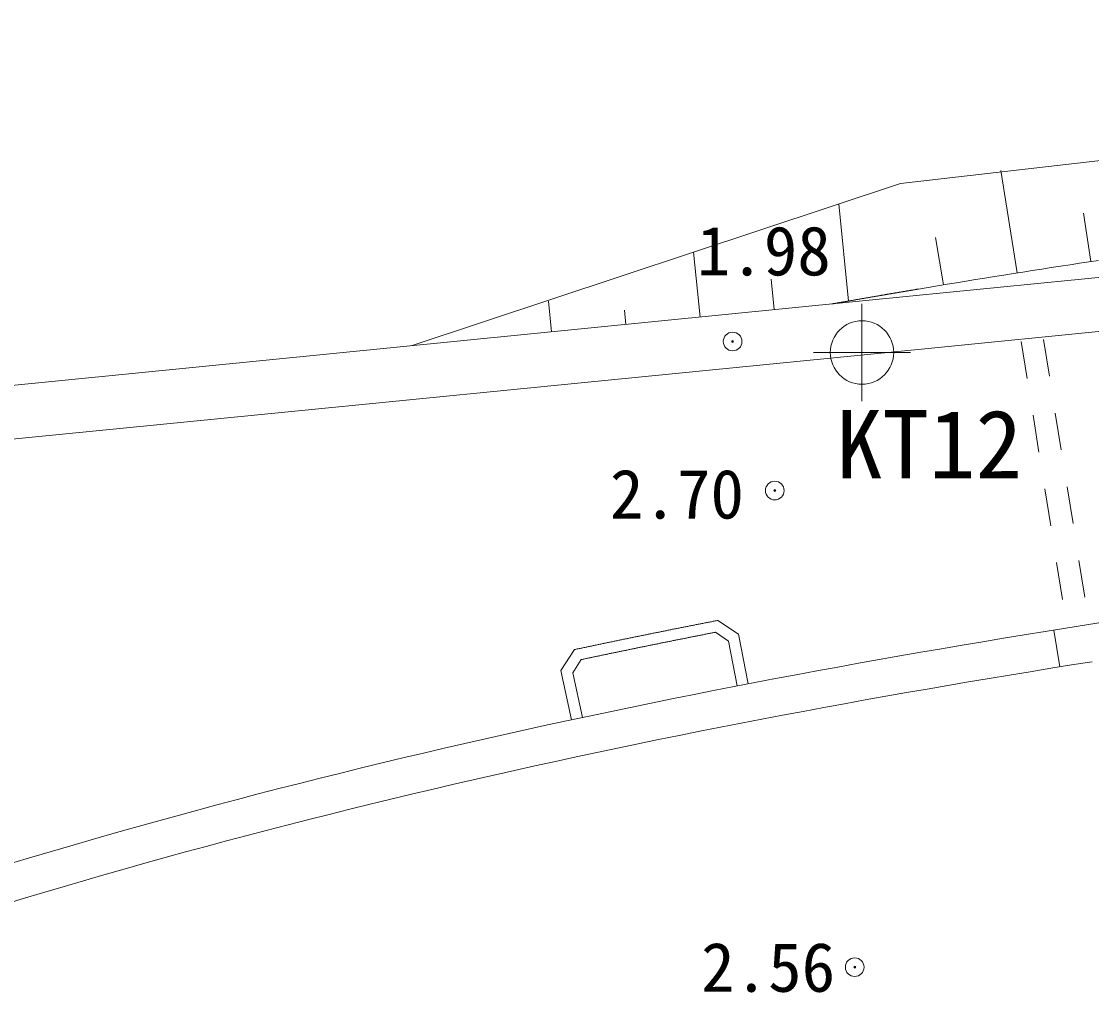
# Model space of a CAD drawing. Units: millimetres, scale not verified. Extents: x -75890393 to -75489893, y -146986278 to -146709278.
# Drawn here: x -75777237 to -75762893, y -146786831 to -146773814 of the extents above; entities that cross this region are included whole.
import ezdxf
from ezdxf.enums import TextEntityAlignment as Align

# ---------------------------------------------------------------- set-up
doc = ezdxf.new("R2010")
doc.units = ezdxf.units.MM
doc.header["$LTSCALE"] = 500
doc.header["$PDMODE"] = 32
doc.header["$PDSIZE"] = 250
doc.linetypes.add('USER3', pattern=[3, 2, -1])
doc.linetypes.add('USER6', pattern=[2, 1, -1])
doc.layers.add('S-SUV', color=171, linetype='Continuous', lineweight=13)
doc.layers.add('S-SUV-SRVR', color=4, linetype='Continuous', lineweight=13)
doc.styles.add('ＭＳ ゴシック', font='')
doc.styles.get('ＭＳ ゴシック').set_extended_font_data('MS Gothic')

msp = doc.modelspace()

# ---------------------------------------------------------------- linework, layer by layer
at = {"layer": 'S-SUV'}
for p, q in [((-75765452.9, -146775985.1), (-75746469.4, -146773814.1)), ((-75765200.9, -146777484.6), (-75746293.4, -146775600.6)), ((-75763890.4, -146777185.6), (-75764108.4, -146775811.1)), ((-75771999.9, -146778159.1), (-75765452.9, -146775985.1)), ((-75766153.4, -146777562.1), (-75766281.9, -146776260.1)), ((-75765081.9, -146778196.6), (-75746222.9, -146776317.1)), ((-75762902.4, -146777032.1), (-75763001.4, -146776382.1)), ((-75764878.9, -146777345.6), (-75764983.4, -146776712.1)), ((-75768141.9, -146777776.6), (-75768227.9, -146776906.6)), ((-75767146.9, -146777677.6), (-75767187.4, -146777268.1)), ((-75814514, -146782392.2), (-75765200.9, -146777484.6)), ((-75770132.4, -146777973.6), (-75770172.9, -146777562.1)), ((-75769137.4, -146777875.1), (-75769155.9, -146777684.6)), ((-75813912.4, -146783039.7), (-75765081.9, -146778196.6)), ((-75767901.4, -146781842.1), (-75767623.9, -146782029.1)), ((-75767933.9, -146782001.6), (-75767759.4, -146782118.6)), ((-75763399.4, -146781972.1), (-75763320.4, -146782465.6)), ((-75767643.4, -146782721.1), (-75767759.4, -146782118.6)), ((-75767496.4, -146782692.6), (-75767623.9, -146782029.1)), ((-75770007.4, -146782514.6), (-75769825.4, -146782233.6)), ((-75769847.9, -146782543.6), (-75769733.4, -146782367.6)), ((-75770007.4, -146782514.6), (-75769865.4, -146783175.1)), ((-75769847.9, -146782543.6), (-75769718.9, -146783143.6))]:
    msp.add_line(p, q, dxfattribs=at)
at = {"layer": 'S-SUV', "linetype": 'USER6'}
for p, q in [((-75763836.9, -146778106.1), (-75763221.9, -146781943.1)), ((-75763537.9, -146778076.6), (-75762925.4, -146781895.6))]:
    msp.add_line(p, q, dxfattribs=at)
at = {"layer": 'S-SUV', "linetype": 'USER3'}
for p, q in [((-75763161.4, -146782440.1), (-75763437.9, -146782484.6)), ((-75762884.4, -146782396.6), (-75763161.4, -146782440.1)), ((-75763991.9, -146782574.6), (-75764268.4, -146782620.6)), ((-75763714.9, -146782529.6), (-75763991.9, -146782574.6)), ((-75763437.9, -146782484.6), (-75763714.9, -146782529.6)), ((-75764822.4, -146782714.6), (-75765098.9, -146782762.1)), ((-75764545.4, -146782667.6), (-75764822.4, -146782714.6)), ((-75764268.4, -146782620.6), (-75764545.4, -146782667.6)), ((-75765652.9, -146782859.6), (-75765929.4, -146782909.1)), ((-75765375.9, -146782810.6), (-75765652.9, -146782859.6)), ((-75765098.9, -146782762.1), (-75765375.9, -146782810.6)), ((-75766482.9, -146783010.1), (-75766759.9, -146783061.6)), ((-75766206.4, -146782959.6), (-75766482.9, -146783010.1)), ((-75765929.4, -146782909.1), (-75766206.4, -146782959.6)), ((-75767036.4, -146783114.1), (-75767313.4, -146783166.6)), ((-75766759.9, -146783061.6), (-75767036.4, -146783114.1)), ((-75767866.4, -146783274.1), (-75768142.9, -146783329.1)), ((-75767589.9, -146783220.1), (-75767866.4, -146783274.1)), ((-75767313.4, -146783166.6), (-75767589.9, -146783220.1)), ((-75768696.4, -146783440.6), (-75768972.9, -146783497.6)), ((-75768419.9, -146783384.6), (-75768696.4, -146783440.6)), ((-75768142.9, -146783329.1), (-75768419.9, -146783384.6)), ((-75769248.9, -146783555.1), (-75769525.4, -146783613.6)), ((-75768972.9, -146783497.6), (-75769248.9, -146783555.1)), ((-75770077.9, -146783732.6), (-75770354.4, -146783793.1)), ((-75769801.9, -146783672.6), (-75770077.9, -146783732.6)), ((-75769525.4, -146783613.6), (-75769801.9, -146783672.6)), ((-75770630.4, -146783854.6), (-75770906.4, -146783916.6)), ((-75770354.4, -146783793.1), (-75770630.4, -146783854.6)), ((-75771182.4, -146783979.6), (-75771458.4, -146784043.1)), ((-75770906.4, -146783916.6), (-75771182.4, -146783979.6)), ((-75771734.4, -146784107.6), (-75772009.9, -146784173.1)), ((-75771458.4, -146784043.1), (-75771734.4, -146784107.6)), ((-75772560.9, -146784306.1), (-75772836.4, -146784373.6)), ((-75772285.4, -146784239.1), (-75772560.9, -146784306.1)), ((-75772009.9, -146784173.1), (-75772285.4, -146784239.1)), ((-75773111.9, -146784442.1), (-75773386.9, -146784511.6)), ((-75772836.4, -146784373.6), (-75773111.9, -146784442.1)), ((-75773662.4, -146784581.6), (-75773937.4, -146784653.1)), ((-75773386.9, -146784511.6), (-75773662.4, -146784581.6)), ((-75774211.9, -146784725.1), (-75774486.9, -146784797.6)), ((-75773937.4, -146784653.1), (-75774211.9, -146784725.1)), ((-75774761.4, -146784871.6), (-75775035.9, -146784946.1)), ((-75774486.9, -146784797.6), (-75774761.4, -146784871.6)), ((-75775310.4, -146785021.6), (-75775584.4, -146785098.1)), ((-75775035.9, -146784946.1), (-75775310.4, -146785021.6)), ((-75775584.4, -146785098.1), (-75775858.4, -146785175.6)), ((-75776132.4, -146785253.6), (-75776405.9, -146785333.1)), ((-75775858.4, -146785175.6), (-75776132.4, -146785253.6)), ((-75776679.4, -146785413.1), (-75776952.9, -146785494.1)), ((-75776405.9, -146785333.1), (-75776679.4, -146785413.1)), ((-75777225.9, -146785576.1), (-75777498.9, -146785659.1)), ((-75776952.9, -146785494.1), (-75777225.9, -146785576.1))]:
    msp.add_line(p, q, dxfattribs=at)
at = {"layer": 'S-SUV'}
for points in [[(-75762802.4, -146777017.1), (-75762928.9, -146777036.1), (-75763055.4, -146777055.6), (-75763181.9, -146777075.1), (-75763308.4, -146777094.6), (-75763434.9, -146777114.1), (-75763561.9, -146777134.1), (-75763688.4, -146777153.6), (-75763815.4, -146777173.6), (-75763941.9, -146777193.6), (-75764068.9, -146777214.1), (-75764195.4, -146777234.1), (-75764322.4, -146777254.6), (-75764449.4, -146777275.1), (-75764576.4, -146777296.1), (-75764703.4, -146777316.6), (-75764830.4, -146777337.6), (-75764957.4, -146777358.6), (-75765084.4, -146777379.6), (-75765211.4, -146777401.1)], [(-75765211.4, -146777401.1), (-75765218.9, -146777402.1), (-75765226.9, -146777403.6), (-75765234.4, -146777405.1), (-75765241.9, -146777406.1), (-75765249.9, -146777407.6), (-75765257.4, -146777408.6), (-75765264.9, -146777410.1), (-75765272.4, -146777411.1), (-75765280.4, -146777412.6), (-75765287.9, -146777414.1), (-75765295.4, -146777415.1), (-75765303.4, -146777416.6), (-75765310.9, -146777417.6), (-75765318.4, -146777419.1), (-75765325.9, -146777420.1), (-75765333.9, -146777421.6), (-75765341.4, -146777423.1), (-75765348.9, -146777424.1), (-75765356.9, -146777425.6), (-75765364.4, -146777426.6), (-75765371.9, -146777428.1), (-75765379.4, -146777429.6), (-75765387.4, -146777430.6), (-75765394.9, -146777432.1), (-75765402.4, -146777433.1), (-75765410.4, -146777434.6), (-75765417.9, -146777435.6), (-75765425.4, -146777437.1), (-75765433.4, -146777438.6), (-75765440.9, -146777439.6), (-75765448.4, -146777441.1), (-75765455.9, -146777442.1), (-75765463.9, -146777443.6), (-75765471.4, -146777445.1), (-75765478.9, -146777446.1), (-75765486.9, -146777447.6), (-75765494.4, -146777448.6), (-75765501.9, -146777450.1), (-75765509.4, -146777451.6), (-75765517.4, -146777452.6), (-75765524.9, -146777454.1), (-75765532.4, -146777455.1), (-75765540.4, -146777456.6), (-75765547.9, -146777458.1), (-75765555.4, -146777459.1), (-75765562.9, -146777460.6), (-75765570.9, -146777461.6), (-75765578.4, -146777463.1), (-75765585.9, -146777464.6), (-75765593.9, -146777465.6), (-75765601.4, -146777467.1), (-75765608.9, -146777468.1), (-75765616.9, -146777469.6), (-75765624.4, -146777471.1), (-75765631.9, -146777472.1), (-75765639.4, -146777473.6), (-75765647.4, -146777475.1), (-75765654.9, -146777476.1), (-75765662.4, -146777477.6), (-75765670.4, -146777478.6), (-75765677.9, -146777480.1), (-75765685.4, -146777481.6), (-75765693.4, -146777482.6), (-75765700.9, -146777484.1), (-75765708.4, -146777485.1), (-75765715.9, -146777486.6), (-75765723.9, -146777488.1), (-75765731.4, -146777489.1), (-75765738.9, -146777490.6), (-75765746.9, -146777492.1), (-75765754.4, -146777493.1), (-75765761.9, -146777494.6), (-75765769.9, -146777495.6), (-75765777.4, -146777497.1), (-75765784.9, -146777498.6), (-75765792.4, -146777499.6), (-75765800.4, -146777501.1), (-75765807.9, -146777502.6), (-75765815.4, -146777503.6), (-75765823.4, -146777505.1), (-75765830.9, -146777506.6), (-75765838.4, -146777507.6), (-75765846.4, -146777509.1), (-75765853.9, -146777510.1), (-75765861.4, -146777511.6), (-75765868.9, -146777513.1), (-75765876.9, -146777514.1), (-75765884.4, -146777515.6), (-75765891.9, -146777517.1), (-75765899.9, -146777518.1), (-75765907.4, -146777519.6), (-75765914.9, -146777521.1), (-75765922.9, -146777522.1), (-75765930.4, -146777523.6), (-75765937.9, -146777525.1), (-75765945.9, -146777526.1), (-75765953.4, -146777527.6), (-75765960.9, -146777528.6), (-75765968.4, -146777530.1), (-75765976.4, -146777531.6), (-75765983.9, -146777532.6), (-75765991.4, -146777534.1), (-75765999.4, -146777535.6), (-75766006.9, -146777536.6), (-75766014.4, -146777538.1), (-75766022.4, -146777539.6), (-75766029.9, -146777540.6), (-75766037.4, -146777542.1), (-75766045.4, -146777543.6), (-75766052.9, -146777544.6), (-75766060.4, -146777546.1), (-75766067.9, -146777547.6), (-75766075.9, -146777548.6), (-75766083.4, -146777550.1), (-75766090.9, -146777551.6), (-75766098.9, -146777552.6), (-75766106.4, -146777554.1), (-75766113.9, -146777555.6), (-75766121.9, -146777556.6), (-75766129.4, -146777558.1), (-75766136.9, -146777559.6), (-75766144.9, -146777560.6), (-75766152.4, -146777562.1), (-75766159.9, -146777563.6), (-75766167.4, -146777564.6), (-75766175.4, -146777566.1), (-75766182.9, -146777567.6), (-75766190.4, -146777568.6), (-75766198.4, -146777570.1), (-75766205.9, -146777571.6), (-75766213.4, -146777573.1), (-75766221.4, -146777574.1), (-75766228.9, -146777575.6), (-75766236.4, -146777577.1), (-75766244.4, -146777578.1), (-75766251.9, -146777579.6), (-75766259.4, -146777581.1), (-75766267.4, -146777582.1), (-75766274.9, -146777583.6), (-75766282.4, -146777585.1), (-75766290.4, -146777586.1), (-75766297.9, -146777587.6), (-75766305.4, -146777589.1), (-75766312.9, -146777590.1), (-75766320.9, -146777591.6), (-75766328.4, -146777593.1), (-75766335.9, -146777594.6), (-75766343.9, -146777595.6), (-75766351.4, -146777597.1), (-75766358.9, -146777598.6), (-75766366.9, -146777599.6), (-75766374.4, -146777601.1)], [(-75762684.4, -146781859.1), (-75762962.4, -146781902.6), (-75763239.9, -146781946.6), (-75763517.9, -146781991.1), (-75763795.4, -146782036.1), (-75764073.4, -146782081.6), (-75764350.9, -146782127.6), (-75764628.9, -146782174.6), (-75764906.9, -146782221.6), (-75765184.4, -146782269.6), (-75765462.4, -146782318.1), (-75765740.4, -146782367.6), (-75766017.9, -146782417.1), (-75766295.9, -146782467.6), (-75766573.9, -146782518.6), (-75766851.9, -146782570.1), (-75767129.4, -146782622.6), (-75767407.4, -146782675.6), (-75767685.4, -146782729.1), (-75767962.9, -146782783.6), (-75768240.9, -146782838.6), (-75768518.9, -146782894.6), (-75768796.4, -146782951.1), (-75769073.9, -146783008.1), (-75769351.9, -146783066.1), (-75769629.4, -146783124.6), (-75769906.9, -146783184.1), (-75770184.4, -146783244.1), (-75770461.9, -146783305.1), (-75770739.4, -146783366.6), (-75771016.9, -146783429.1), (-75771294.4, -146783492.1), (-75771571.4, -146783556.1), (-75771848.9, -146783621.1), (-75772125.9, -146783686.6), (-75772402.9, -146783753.1), (-75772679.9, -146783820.1), (-75772956.9, -146783888.1), (-75773233.4, -146783957.1), (-75773509.9, -146784027.1), (-75773786.9, -146784097.6), (-75774063.4, -146784169.1), (-75774339.4, -146784241.6), (-75774615.9, -146784314.6), (-75774891.9, -146784389.1), (-75775167.9, -146784464.1), (-75775443.9, -146784540.1), (-75775719.4, -146784616.6), (-75775994.9, -146784694.6), (-75776270.4, -146784773.1), (-75776545.9, -146784853.1), (-75776820.9, -146784933.6), (-75777095.9, -146785015.1), (-75777370.4, -146785097.6)], [(-75767901.4, -146781842.1), (-75767913.9, -146781844.6), (-75767926.9, -146781847.1), (-75767939.4, -146781849.6), (-75767951.9, -146781852.1), (-75767964.9, -146781854.6), (-75767977.4, -146781857.1), (-75767989.9, -146781859.6), (-75768002.9, -146781862.1), (-75768015.4, -146781864.6), (-75768027.9, -146781867.1), (-75768040.4, -146781869.6), (-75768053.4, -146781872.1), (-75768065.9, -146781874.6), (-75768078.4, -146781877.1), (-75768091.4, -146781879.6), (-75768103.9, -146781882.1), (-75768116.4, -146781884.1), (-75768129.4, -146781886.6), (-75768141.9, -146781889.1), (-75768154.4, -146781891.6), (-75768167.4, -146781894.1), (-75768179.9, -146781896.6), (-75768192.4, -146781899.1), (-75768205.4, -146781901.6), (-75768217.9, -146781904.1), (-75768230.4, -146781906.6), (-75768243.4, -146781909.1), (-75768255.9, -146781911.6), (-75768268.4, -146781914.1), (-75768281.4, -146781916.6), (-75768293.9, -146781919.1), (-75768306.4, -146781922.1), (-75768318.9, -146781924.6), (-75768331.9, -146781927.1), (-75768344.4, -146781929.6), (-75768356.9, -146781932.1), (-75768369.9, -146781934.6), (-75768382.4, -146781937.1), (-75768394.9, -146781939.6), (-75768407.9, -146781942.1), (-75768420.4, -146781944.6), (-75768432.9, -146781947.1), (-75768445.9, -146781949.6), (-75768458.4, -146781952.1), (-75768470.9, -146781954.6), (-75768483.9, -146781957.1), (-75768496.4, -146781959.6), (-75768508.9, -146781962.1), (-75768521.9, -146781964.6), (-75768534.4, -146781967.1), (-75768546.9, -146781969.6), (-75768559.4, -146781972.6), (-75768572.4, -146781975.1), (-75768584.9, -146781977.6), (-75768597.4, -146781980.1), (-75768610.4, -146781982.6), (-75768622.9, -146781985.1), (-75768635.4, -146781987.6), (-75768648.4, -146781990.1), (-75768660.9, -146781992.6), (-75768673.4, -146781995.1), (-75768686.4, -146781998.1), (-75768698.9, -146782000.6), (-75768711.4, -146782003.1), (-75768724.4, -146782005.6), (-75768736.9, -146782008.1), (-75768749.4, -146782010.6), (-75768762.4, -146782013.1), (-75768774.9, -146782015.6), (-75768787.4, -146782018.1), (-75768800.4, -146782021.1), (-75768812.9, -146782023.6), (-75768825.4, -146782026.1), (-75768837.9, -146782028.6), (-75768850.9, -146782031.1), (-75768863.4, -146782033.6), (-75768875.9, -146782036.1), (-75768888.9, -146782039.1), (-75768901.4, -146782041.6), (-75768913.9, -146782044.1), (-75768926.9, -146782046.6), (-75768939.4, -146782049.1), (-75768951.9, -146782051.6), (-75768964.9, -146782054.6), (-75768977.4, -146782057.1), (-75768989.9, -146782059.6), (-75769002.9, -146782062.1), (-75769015.4, -146782064.6), (-75769027.9, -146782067.6), (-75769040.9, -146782070.1), (-75769053.4, -146782072.6), (-75769065.9, -146782075.1), (-75769078.9, -146782077.6), (-75769091.4, -146782080.6), (-75769103.9, -146782083.1), (-75769116.4, -146782085.6), (-75769129.4, -146782088.1), (-75769141.9, -146782090.6), (-75769154.4, -146782093.6), (-75769167.4, -146782096.1), (-75769179.9, -146782098.6), (-75769192.4, -146782101.1), (-75769205.4, -146782104.1), (-75769217.9, -146782106.6), (-75769230.4, -146782109.1), (-75769243.4, -146782111.6), (-75769255.9, -146782114.1), (-75769268.4, -146782117.1), (-75769281.4, -146782119.6), (-75769293.9, -146782122.1), (-75769306.4, -146782124.6), (-75769319.4, -146782127.6), (-75769331.9, -146782130.1), (-75769344.4, -146782132.6), (-75769356.9, -146782135.6), (-75769369.9, -146782138.1), (-75769382.4, -146782140.6), (-75769394.9, -146782143.1), (-75769407.9, -146782146.1), (-75769420.4, -146782148.6), (-75769432.9, -146782151.1), (-75769445.9, -146782153.6), (-75769458.4, -146782156.6), (-75769470.9, -146782159.1), (-75769483.9, -146782161.6), (-75769496.4, -146782164.6), (-75769508.9, -146782167.1), (-75769521.9, -146782169.6), (-75769534.4, -146782172.6), (-75769546.9, -146782175.1), (-75769559.9, -146782177.6), (-75769572.4, -146782180.1), (-75769584.9, -146782183.1), (-75769597.4, -146782185.6), (-75769610.4, -146782188.1), (-75769622.9, -146782191.1), (-75769635.4, -146782193.6), (-75769648.4, -146782196.1), (-75769660.9, -146782199.1), (-75769673.4, -146782201.6), (-75769686.4, -146782204.1), (-75769698.9, -146782207.1), (-75769711.4, -146782209.6), (-75769724.4, -146782212.6), (-75769736.9, -146782215.1), (-75769749.4, -146782217.6), (-75769762.4, -146782220.6), (-75769774.9, -146782223.1), (-75769787.4, -146782225.6), (-75769799.9, -146782228.6), (-75769812.9, -146782231.1), (-75769825.4, -146782233.6)], [(-75767933.9, -146782001.6), (-75767945.4, -146782003.6), (-75767957.4, -146782006.1), (-75767969.4, -146782008.1), (-75767980.9, -146782010.6), (-75767992.9, -146782013.1), (-75768004.9, -146782015.1), (-75768016.4, -146782017.6), (-75768028.4, -146782020.1), (-75768040.4, -146782022.1), (-75768051.9, -146782024.6), (-75768063.9, -146782027.1), (-75768075.9, -146782029.1), (-75768087.9, -146782031.6), (-75768099.4, -146782034.1), (-75768111.4, -146782036.1), (-75768123.4, -146782038.6), (-75768134.9, -146782041.1), (-75768146.9, -146782043.1), (-75768158.9, -146782045.6), (-75768170.4, -146782048.1), (-75768182.4, -146782050.1), (-75768194.4, -146782052.6), (-75768205.9, -146782055.1), (-75768217.9, -146782057.1), (-75768229.9, -146782059.6), (-75768241.4, -146782062.1), (-75768253.4, -146782064.1), (-75768265.4, -146782066.6), (-75768276.9, -146782069.1), (-75768288.9, -146782071.1), (-75768300.9, -146782073.6), (-75768312.4, -146782076.1), (-75768324.4, -146782078.6), (-75768336.4, -146782080.6), (-75768348.4, -146782083.1), (-75768359.9, -146782085.6), (-75768371.9, -146782087.6), (-75768383.9, -146782090.1), (-75768395.4, -146782092.6), (-75768407.4, -146782095.1), (-75768419.4, -146782097.1), (-75768430.9, -146782099.6), (-75768442.9, -146782102.1), (-75768454.9, -146782104.1), (-75768466.4, -146782106.6), (-75768478.4, -146782109.1), (-75768490.4, -146782111.6), (-75768501.9, -146782113.6), (-75768513.9, -146782116.1), (-75768525.9, -146782118.6), (-75768537.4, -146782121.1), (-75768549.4, -146782123.1), (-75768561.4, -146782125.6), (-75768572.9, -146782128.1), (-75768584.9, -146782130.6), (-75768596.9, -146782132.6), (-75768608.9, -146782135.1), (-75768620.4, -146782137.6), (-75768632.4, -146782140.1), (-75768644.4, -146782142.6), (-75768655.9, -146782144.6), (-75768667.9, -146782147.1), (-75768679.9, -146782149.6), (-75768691.4, -146782152.1), (-75768703.4, -146782154.6), (-75768715.4, -146782156.6), (-75768726.9, -146782159.1), (-75768738.9, -146782161.6), (-75768750.9, -146782164.1), (-75768762.4, -146782166.1), (-75768774.4, -146782168.6), (-75768786.4, -146782171.1), (-75768797.9, -146782173.6), (-75768809.9, -146782176.1), (-75768821.9, -146782178.6), (-75768833.4, -146782180.6), (-75768845.4, -146782183.1), (-75768857.4, -146782185.6), (-75768869.4, -146782188.1), (-75768880.9, -146782190.6), (-75768892.9, -146782192.6), (-75768904.9, -146782195.1), (-75768916.4, -146782197.6), (-75768928.4, -146782200.1), (-75768940.4, -146782202.6), (-75768951.9, -146782205.1), (-75768963.9, -146782207.6), (-75768975.9, -146782209.6), (-75768987.4, -146782212.1), (-75768999.4, -146782214.6), (-75769011.4, -146782217.1), (-75769022.9, -146782219.6), (-75769034.9, -146782222.1), (-75769046.9, -146782224.6), (-75769058.4, -146782226.6), (-75769070.4, -146782229.1), (-75769082.4, -146782231.6), (-75769093.9, -146782234.1), (-75769105.9, -146782236.6), (-75769117.9, -146782239.1), (-75769129.9, -146782241.6), (-75769141.4, -146782244.1), (-75769153.4, -146782246.1), (-75769165.4, -146782248.6), (-75769176.9, -146782251.1), (-75769188.9, -146782253.6), (-75769200.9, -146782256.1), (-75769212.4, -146782258.6), (-75769224.4, -146782261.1), (-75769236.4, -146782263.6), (-75769247.9, -146782266.1), (-75769259.9, -146782268.6), (-75769271.9, -146782270.6), (-75769283.4, -146782273.1), (-75769295.4, -146782275.6), (-75769307.4, -146782278.1), (-75769318.9, -146782280.6), (-75769330.9, -146782283.1), (-75769342.9, -146782285.6), (-75769354.4, -146782288.1), (-75769366.4, -146782290.6), (-75769378.4, -146782293.1), (-75769389.9, -146782295.6), (-75769401.9, -146782298.1), (-75769413.9, -146782300.6), (-75769425.9, -146782303.1), (-75769437.4, -146782305.1), (-75769449.4, -146782307.6), (-75769461.4, -146782310.1), (-75769472.9, -146782312.6), (-75769484.9, -146782315.1), (-75769496.9, -146782317.6), (-75769508.4, -146782320.1), (-75769520.4, -146782322.6), (-75769532.4, -146782325.1), (-75769543.9, -146782327.6), (-75769555.9, -146782330.1), (-75769567.9, -146782332.6), (-75769579.4, -146782335.1), (-75769591.4, -146782337.6), (-75769603.4, -146782340.1), (-75769614.9, -146782342.6), (-75769626.9, -146782345.1), (-75769638.9, -146782347.6), (-75769650.4, -146782350.1), (-75769662.4, -146782352.6), (-75769674.4, -146782355.1), (-75769685.9, -146782357.6), (-75769697.9, -146782360.1), (-75769709.9, -146782362.6), (-75769721.4, -146782365.1), (-75769733.4, -146782367.6)]]:
    msp.add_lwpolyline(points, dxfattribs=at)
at = {"layer": 'S-SUV-SRVR', "color": 53}
for p, q in [((-75765970.9, -146777600), (-75765970.9, -146778903)), ((-75765319.4, -146778251.5), (-75766622.9, -146778251.5))]:
    msp.add_line(p, q, dxfattribs=at)
msp.add_circle((-75765970.9, -146778251.5), 425, dxfattribs=at)
at = {"layer": 'S-SUV-SRVR'}
for centre, radius in [((-75767704.8, -146778104.4), 12.5), ((-75767704.8, -146778104.4), 12.5), ((-75767704.8, -146778104.4), 9.38), ((-75767704.8, -146778104.4), 6.25), ((-75767139.8, -146780102.4), 12.5), ((-75767139.8, -146780102.4), 12.5), ((-75767139.8, -146780102.4), 9.38), ((-75767139.8, -146780102.4), 6.25), ((-75766068.3, -146786490.2), 12.5), ((-75766068.3, -146786490.2), 12.5), ((-75766068.3, -146786490.2), 9.38), ((-75766068.3, -146786490.2), 6.25)]:
    msp.add_circle(centre, radius, dxfattribs=at)
for p in [(-75767704.8, -146778104.4), (-75767139.8, -146780102.4), (-75766068.3, -146786490.2)]:
    msp.add_point(p, dxfattribs=at)

# ---------------------------------------------------------------- texts
at = {"layer": 'S-SUV-SRVR', "style": 'ＭＳ ゴシック'}
msp.add_text('1.98', height=659.8, dxfattribs=at).set_placement((-75766389.1, -146776558.8), align=Align.TOP_RIGHT)
at = {"layer": 'S-SUV-SRVR', "color": 53, "style": 'ＭＳ ゴシック'}
msp.add_text('KT12', height=916.4, dxfattribs=at).set_placement((-75766318.9, -146780213), align=Align.BOTTOM_LEFT)
at = {"layer": 'S-SUV-SRVR', "style": 'ＭＳ ゴシック'}
for s, p in [('2.70', (-75767553.1, -146780147.8)), ('2.56', (-75766330.8, -146786490.2))]:
    msp.add_text(s, height=659.8, dxfattribs=at).set_placement(p, align=Align.MIDDLE_RIGHT)

doc.saveas('drawing.dxf')
